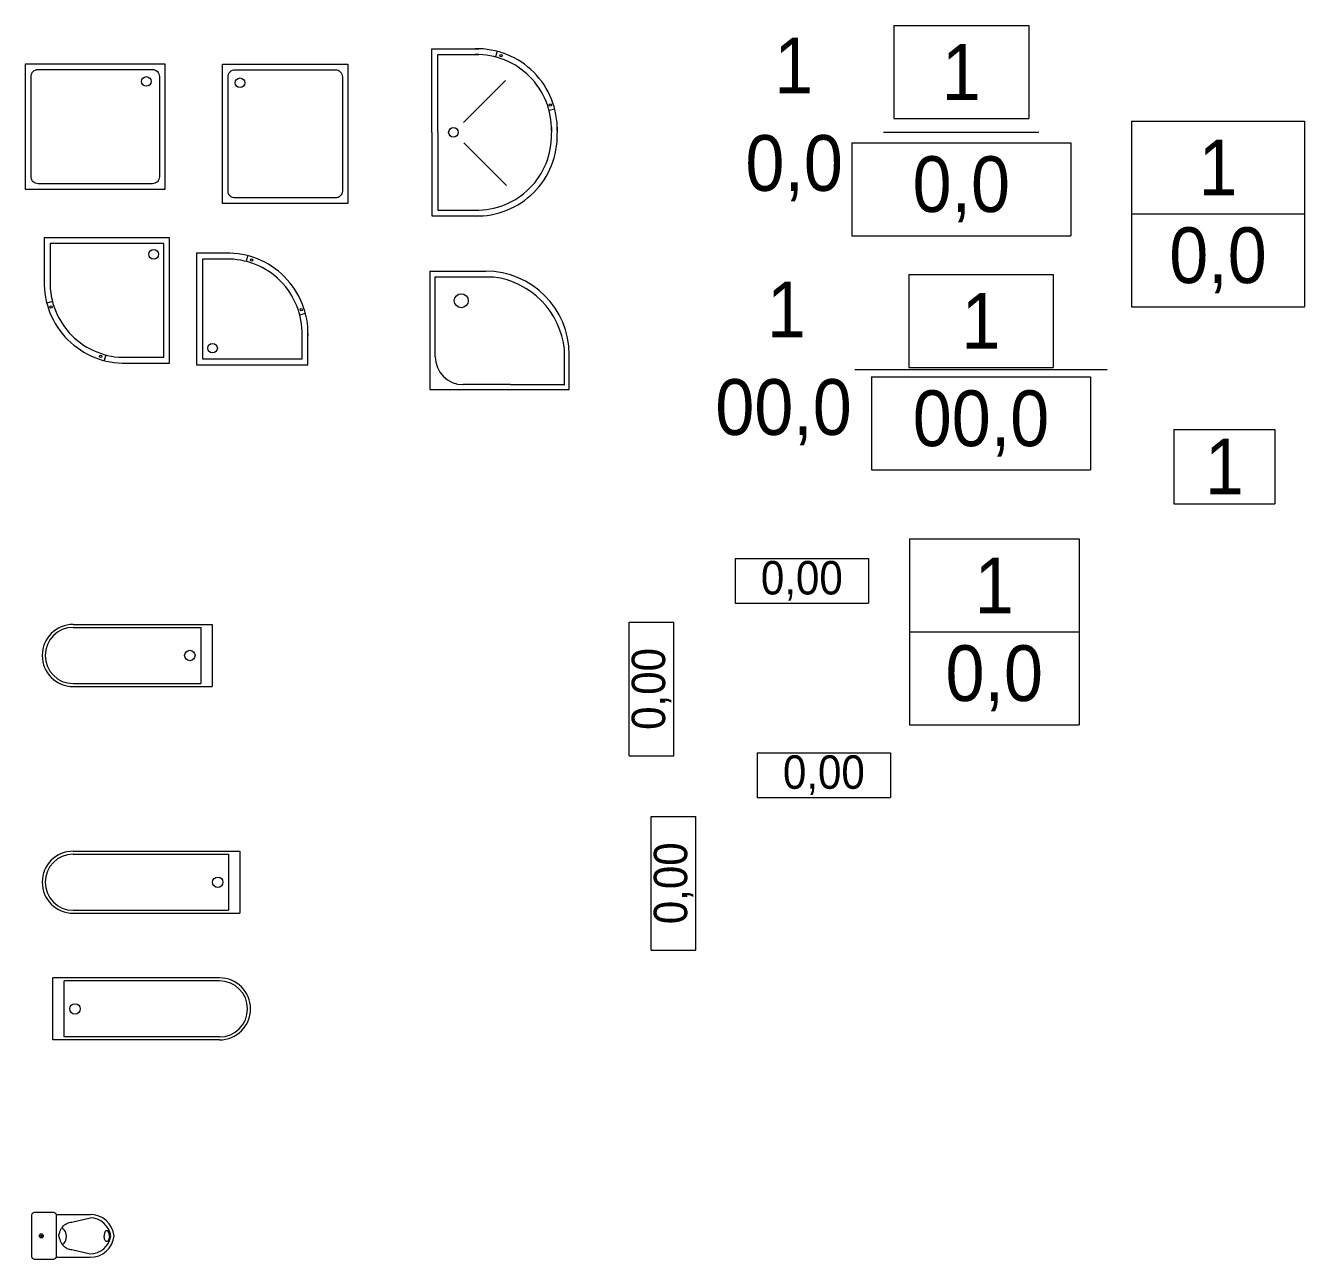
# Model space of a CAD drawing. Header units: millimetres. Extents: x 1384 to 40011, y 2090 to 26416.
# Drawn here: x 30837 to 40011, y 7842 to 16696 of the extents above; entities that cross this region are included whole.
import ezdxf

# ---------------------------------------------------------------- set-up
doc = ezdxf.new("R2010")
doc.units = ezdxf.units.MM
doc.layers.get('Defpoints').update_dxf_attribs({"color": 1})
doc.layers.add('B-SANTECH', color=123, linetype='Continuous')
doc.layers.add('ТОНКИЕ', color=250, linetype='Continuous')
doc.styles.get("Standard").update_dxf_attribs({"font": 'arial.ttf', "width": 0.9, "height": 4.2})

# ---------------------------------------------------------------- blocks, each defined once
blk = doc.blocks.new('ванна')
at = {"lineweight": 9}
for p, q in [((-1195.6, 222.7), (0, 222.7)), ((-1195.6, 201.4), (-81, 201.4)), ((-81, 201.4), (-81, -201.4)), ((0, 222.7), (0, -222.7)), ((-1195.6, -201.4), (-81, -201.4)), ((-1195.6, -222.7), (0, -222.7))]:
    blk.add_line(p, q, dxfattribs=at)
blk.add_circle((-159.2, 0), 37.3, dxfattribs=at)
for radius in [222.7, 201.4]:
    blk.add_arc((-1195.6, 0), radius, 90, 270, dxfattribs=at)
blk = doc.blocks.new('*T10')
at = {"layer": 'Defpoints', "color": 8, "linetype": 'ByBlock', "lineweight": 0, "transparency": 16777216}
for p, q in [((0, 0), (968.3, 0)), ((0, 0), (0, -666.7)), ((968.3, 0), (968.3, -666.7)), ((0, -666.7), (968.3, -666.7))]:
    blk.add_line(p, q, dxfattribs=at)
at = {"color": 0, "lineweight": 30, "transparency": 16777216, "insert": (484.1, -333.3), "char_height": 400, "width": 768.268, "attachment_point": 5}
blk.add_mtext('{\\fArial|b0|i0|c0|p34;1}', dxfattribs=at)
blk = doc.blocks.new('*T11')
at = {"layer": 'Defpoints', "color": 8, "linetype": 'ByBlock', "lineweight": 0, "transparency": 16777216}
for p, q in [((0, 0), (1571.1, 0)), ((0, 0), (0, -666.7)), ((1571.1, 0), (1571.1, -666.7)), ((0, -666.7), (1571.1, -666.7))]:
    blk.add_line(p, q, dxfattribs=at)
at = {"color": 0, "lineweight": 30, "transparency": 16777216, "insert": (785.6, -333.3), "char_height": 400, "width": 1371.133, "attachment_point": 5}
blk.add_mtext('0,0', dxfattribs=at)
blk = doc.blocks.new('*T12')
at = {"layer": 'Defpoints', "color": 8, "linetype": 'ByBlock', "lineweight": 0, "transparency": 16777216}
for p, q in [((0, 0), (1037, 0)), ((0, 0), (0, -666.7)), ((1037, 0), (1037, -666.7)), ((0, -666.7), (1037, -666.7))]:
    blk.add_line(p, q, dxfattribs=at)
at = {"color": 0, "lineweight": 30, "transparency": 16777216, "insert": (518.5, -333.3), "char_height": 400, "width": 836.97, "attachment_point": 5}
blk.add_mtext('1', dxfattribs=at)
blk = doc.blocks.new('*T13')
at = {"layer": 'Defpoints', "color": 8, "linetype": 'ByBlock', "lineweight": 0, "transparency": 16777216}
for p, q in [((0, 0), (1571.1, 0)), ((0, 0), (0, -666.7)), ((1571.1, 0), (1571.1, -666.7)), ((0, -666.7), (1571.1, -666.7))]:
    blk.add_line(p, q, dxfattribs=at)
at = {"color": 0, "lineweight": 30, "transparency": 16777216, "insert": (785.6, -333.3), "char_height": 400, "width": 1371.133, "attachment_point": 5}
blk.add_mtext('00,0', dxfattribs=at)
blk = doc.blocks.new('*T14')
at = {"color": 0, "lineweight": 9, "transparency": 16777216}
blk.add_line((0, -666.7), (1240.1, -666.7), dxfattribs=at)
at = {"layer": 'Defpoints', "color": 8, "linetype": 'ByBlock', "lineweight": 0, "transparency": 16777216}
for p, q in [((0, 0), (1240.1, 0)), ((0, 0), (0, -1333.3)), ((1240.1, 0), (1240.1, -1333.3)), ((0, -1333.3), (1240.1, -1333.3))]:
    blk.add_line(p, q, dxfattribs=at)
at = {"color": 0, "lineweight": 30, "transparency": 16777216, "char_height": 400, "width": 1040.057, "attachment_point": 5}
for s, insert in [('1', (620, -333.3)), ('0,0', (620, -1000))]:
    blk.add_mtext(s, dxfattribs=dict(at, insert=insert))
blk = doc.blocks.new('*T15')
at = {"color": 0, "lineweight": 9, "transparency": 16777216}
blk.add_line((0, -666.7), (1217.2, -666.7), dxfattribs=at)
at = {"layer": 'Defpoints', "color": 8, "linetype": 'ByBlock', "lineweight": 0, "transparency": 16777216}
for p, q in [((0, 0), (1217.2, 0)), ((0, 0), (0, -1333.3)), ((1217.2, 0), (1217.2, -1333.3)), ((0, -1333.3), (1217.2, -1333.3))]:
    blk.add_line(p, q, dxfattribs=at)
at = {"color": 0, "lineweight": 30, "transparency": 16777216, "char_height": 400, "width": 1017.202, "attachment_point": 5}
for s, insert in [('1', (608.6, -333.3)), ('0,0', (608.6, -1000))]:
    blk.add_mtext(s, dxfattribs=dict(at, insert=insert))
blk = doc.blocks.new('*T16')
at = {"layer": 'Defpoints', "color": 8, "linetype": 'ByBlock', "lineweight": 0, "transparency": 16777216}
for p, q in [((0, 0), (725.7, 0)), ((0, 0), (0, -533.3)), ((725.7, 0), (725.7, -533.3)), ((0, -533.3), (725.7, -533.3))]:
    blk.add_line(p, q, dxfattribs=at)
at = {"color": 0, "lineweight": 30, "transparency": 16777216, "insert": (362.9, -266.7), "char_height": 400, "width": 525.738, "attachment_point": 5}
blk.add_mtext('1', dxfattribs=at)
blk = doc.blocks.new('*T17')
at = {"layer": 'Defpoints', "color": 8, "linetype": 'ByBlock', "lineweight": 0, "transparency": 16777216}
for p, q in [((0, 0), (958.4, 0)), ((0, 0), (0, -320)), ((958.4, 0), (958.4, -320)), ((0, -320), (958.4, -320))]:
    blk.add_line(p, q, dxfattribs=at)
at = {"color": 0, "lineweight": 30, "transparency": 16777216, "insert": (479.2, -160), "char_height": 240, "width": 758.425, "attachment_point": 5}
blk.add_mtext('0,00', dxfattribs=at)
blk = doc.blocks.new('*T18')
at = {"layer": 'Defpoints', "color": 8, "linetype": 'ByBlock', "lineweight": 0, "transparency": 16777216}
for p, q in [((0, 0), (0, 958.4)), ((0, 958.4), (320, 958.4)), ((320, 0), (320, 958.4)), ((0, 0), (320, 0))]:
    blk.add_line(p, q, dxfattribs=at)
at = {"color": 0, "lineweight": 30, "transparency": 16777216, "insert": (160, 479.2), "char_height": 240, "width": 758.425, "attachment_point": 5, "rotation": 90}
blk.add_mtext('0,00', dxfattribs=at)
blk = doc.blocks.new('*T19')
at = {"layer": 'Defpoints', "color": 8, "linetype": 'ByBlock', "lineweight": 0, "transparency": 16777216}
for p, q in [((0, 0), (958.4, 0)), ((0, 0), (0, -320)), ((958.4, 0), (958.4, -320)), ((0, -320), (958.4, -320))]:
    blk.add_line(p, q, dxfattribs=at)
at = {"color": 0, "lineweight": 30, "transparency": 16777216, "insert": (479.2, -160), "char_height": 240, "width": 758.425, "attachment_point": 5}
blk.add_mtext('0,00', dxfattribs=at)
blk = doc.blocks.new('*T20')
at = {"layer": 'Defpoints', "color": 8, "linetype": 'ByBlock', "lineweight": 0, "transparency": 16777216}
for p, q in [((0, 0), (0, 958.4)), ((0, 958.4), (320, 958.4)), ((320, 0), (320, 958.4)), ((0, 0), (320, 0))]:
    blk.add_line(p, q, dxfattribs=at)
at = {"color": 0, "lineweight": 30, "transparency": 16777216, "insert": (160, 479.2), "char_height": 240, "width": 758.425, "attachment_point": 5, "rotation": 90}
blk.add_mtext('0,00', dxfattribs=at)

msp = doc.modelspace()

# ---------------------------------------------------------------- linework, layer by layer
at = {"lineweight": 9}
for p, q in [((33977.9, 16001), (34278.6, 16301.7)), ((33981.3, 15854.1), (34286.7, 15548.7)), ((33737.5, 14933.3), (33737.5, 14083.3)), ((33737.5, 14933.3), (34137.5, 14933.3)), ((33775.6, 14549.3), (33775.6, 14891.6)), ((33775.6, 14891.6), (34193.5, 14891.6)), ((33775.6, 14319.6), (33775.6, 14549.3)), ((34702, 14119.6), (34702, 14371.1)), ((34737.5, 14083.3), (34737.5, 14333.3)), ((33737.5, 14083.3), (34737.5, 14083.3)), ((34315, 14119.6), (33975.6, 14119.6)), ((34315, 14119.6), (34704.9, 14119.6)), ((31178.7, 12398.7), (31690.7, 12398.7)), ((31690.7, 12398.7), (32174.3, 12398.7)), ((32174.3, 12398.7), (32174.3, 11953.2)), ((31178.7, 12377.4), (31690.7, 12377.4)), ((31690.7, 12377.4), (32093.3, 12377.4)), ((32093.3, 12377.4), (32093.3, 11974.5)), ((31178.7, 11974.5), (31690.7, 11974.5)), ((31178.7, 11953.2), (31690.7, 11953.2)), ((31690.7, 11974.5), (32093.3, 11974.5)), ((31690.7, 11953.2), (32174.3, 11953.2)), ((31032.1, 9417.3), (31032.1, 9862.7)), ((32227.7, 9862.7), (31032.1, 9862.7)), ((31113.1, 9438.5), (31113.1, 9841.4)), ((32227.7, 9841.4), (31113.1, 9841.4)), ((32227.7, 9417.3), (31032.1, 9417.3)), ((32227.7, 9438.5), (31113.1, 9438.5)), ((31168.4, 8109.7), (31299.6, 8140.1))]:
    msp.add_line(p, q, dxfattribs=at)
at = {"color": 1, "lineweight": 9}
for p, q in [((38107, 15928), (36992.2, 15928)), ((38595.9, 14226.3), (36785.6, 14226.3))]:
    msp.add_line(p, q, dxfattribs=at)
at = {"color": 1, "lineweight": 30, "const_width": 0.09}
for points in [[(35357.8, 16059.7), (36357.8, 16059.7)], [(35205, 14308.4), (36405, 14308.4)]]:
    msp.add_lwpolyline(points, dxfattribs=at)
at = {"lineweight": 9}
for centre, radius in [((33962.5, 14721.5), 50), ((32015.1, 12175.9), 37.3), ((31191.3, 9640), 37.3)]:
    msp.add_circle(centre, radius, dxfattribs=at)
for centre, radius, start, end in [((34137.5, 14333.3), 600, 0, 90), ((34119, 14310.1), 586.2, 5.9689, 82.70299), ((33975.6, 14319.6), 200, 180, 270), ((31178.7, 12175.9), 222.7, 90, 270), ((31178.7, 12175.9), 201.4, 90, 270), ((32227.7, 9640), 222.7, 270, 90), ((32227.7, 9640), 201.4, 270, 90)]:
    msp.add_arc(centre, radius, start, end, dxfattribs=at)
at = {"layer": 'B-SANTECH', "color": 0, "lineweight": 9}
for p, q in [((33751.2, 15929.3), (33751.2, 16529.3)), ((33751.2, 16529.3), (34087.4, 16529.3)), ((33793.4, 15929.3), (33793.4, 16487.1)), ((33793.4, 16487.1), (34087.4, 16487.1)), ((34209.6, 16469.8), (34220.3, 16510.6)), ((34591.8, 16087.6), (34632.6, 16098.3)), ((34609, 15965.5), (34609, 15929.3)), ((34651.2, 15965.5), (34651.2, 15929.3)), ((33751.2, 15929.3), (33751.2, 15329.3)), ((33793.4, 15929.3), (33793.4, 15371.5)), ((34609, 15893), (34609, 15929.3)), ((34651.2, 15893), (34651.2, 15929.3)), ((33751.2, 15329.3), (34087.4, 15329.3)), ((33793.4, 15371.5), (34087.4, 15371.5)), ((31870.4, 15173.1), (30970.4, 15173.1)), ((30970.4, 15173.1), (30970.4, 14836.8)), ((31870.4, 14273.1), (31870.4, 15173.1)), ((31828.2, 15130.9), (31012.6, 15130.9)), ((31012.6, 15130.9), (31012.6, 14836.8)), ((31828.2, 14315.3), (31828.2, 15130.9)), ((32062.8, 15062.4), (32062.8, 14451.7)), ((32131, 15062.4), (32062.8, 15062.4)), ((32299.1, 15062.4), (32131, 15062.4)), ((32105, 15020.2), (32105, 14451.7)), ((32131, 15020.2), (32105, 15020.2)), ((32299.1, 15020.2), (32131, 15020.2)), ((32421.2, 15003), (32431.9, 15043.8)), ((31029.8, 14714.7), (30989, 14704)), ((32803.4, 14620.8), (32844.2, 14631.5)), ((32820.6, 14451.7), (32820.6, 14498.7)), ((32862.8, 14451.7), (32862.8, 14498.7)), ((32062.8, 14451.7), (32062.8, 14262.4)), ((32105, 14451.7), (32105, 14304.6)), ((32820.6, 14304.6), (32820.6, 14451.7)), ((32862.8, 14262.4), (32862.8, 14451.7)), ((31412, 14332.5), (31401.3, 14291.7)), ((31534.1, 14315.3), (31828.2, 14315.3)), ((31534.1, 14273.1), (31870.4, 14273.1)), ((32062.8, 14262.4), (32131, 14262.4)), ((32105, 14304.6), (32131, 14304.6)), ((32131, 14304.6), (32820.6, 14304.6)), ((32131, 14262.4), (32862.8, 14262.4))]:
    msp.add_line(p, q, dxfattribs=at)
for points in [[(31836.7, 16420.5), (31836.7, 15520.5), (30836.7, 15520.5), (30836.7, 16420.5), (31836.7, 16420.5)], [(32249.4, 16418.5), (33149.4, 16418.5), (33149.4, 15418.5), (32249.4, 15418.5), (32249.4, 16418.5)]]:
    msp.add_lwpolyline(points, dxfattribs=at)
for points in [[(31796.7, 16330.5), (31796.7, 15610.5, -0.414214), (31746.7, 15560.5), (30926.7, 15560.5, -0.414214), (30876.7, 15610.5), (30876.7, 16330.5, -0.414214), (30926.7, 16380.5), (31746.7, 16380.5, -0.414214)], [(32339.4, 16378.5), (33059.4, 16378.5, -0.414214), (33109.4, 16328.5), (33109.4, 15508.5, -0.414214), (33059.4, 15458.5), (32339.4, 15458.5, -0.414214), (32289.4, 15508.5), (32289.4, 16328.5, -0.414214)]]:
    msp.add_lwpolyline(points, format="xyb", close=True, dxfattribs=at)
for centre, radius in [((34246.8, 16480.3), 8.32), ((31703.4, 16294.7), 34.5), ((32375.2, 16285.2), 34.5), ((34602.2, 16124.9), 8.32), ((33906.2, 15929.3), 34.5), ((31755.3, 15054.4), 34.5), ((32458.5, 15013.5), 8.32), ((31019.3, 14677.4), 8.32), ((32813.9, 14658.1), 8.32), ((32177.9, 14381.1), 34.5), ((31374.7, 14322), 8.32)]:
    msp.add_circle(centre, radius, dxfattribs=at)
for centre, radius, start, end in [((34074.3, 15952.4), 577, 358.69668, 91.30332), ((34074.3, 15952.4), 534.8, 358.69668, 91.30332), ((34074.3, 15906.1), 577, 268.69668, 1.30332), ((34074.3, 15906.1), 534.8, 268.69668, 1.30332), ((32286, 14485.6), 577, 358.69668, 91.30332), ((32286, 14485.6), 534.8, 358.69668, 91.30332), ((31547.2, 14849.9), 577, 178.69668, 271.30332), ((31547.2, 14849.9), 534.8, 178.69668, 271.30332)]:
    msp.add_arc(centre, radius, start, end, dxfattribs=at)
at = {"layer": 'ТОНКИЕ', "color": 0, "lineweight": 9, "ltscale": 100}
for p, q in [((31056.1, 8165.4), (31299.6, 8165.4)), ((31168.4, 7913.3), (31299.6, 7882.9)), ((31056.1, 7857.6), (31299.6, 7857.6))]:
    msp.add_line(p, q, dxfattribs=at)
msp.add_lwpolyline([(30881.8, 7861.9), (30881.8, 8161.1, -0.414214), (30901.3, 8180.5), (31036.6, 8180.5, -0.414214), (31056.1, 8161.1), (31056.1, 7861.9, -0.414214), (31036.6, 7842.5), (30901.3, 7842.5, -0.414214)], format="xyb", close=True, dxfattribs=at)
for points in [[(31075.4, 8011.5, -0.046371), (31081.5, 8038, -0.088923), (31101.7, 8075.1, -0.104957), (31133.4, 8101.1, -0.120011), (31168.4, 8109.7, -0.120011)], [(31075.4, 8011.5, 0.046371), (31081.5, 7985, 0.088923), (31101.7, 7947.9, 0.104957), (31133.4, 7921.9, 0.120011), (31168.4, 7913.3, 0.120011)], [(31438.2, 8010.3, 0.049911), (31436.7, 8026.1, 0.063732), (31432.7, 8037.8, 0.103622), (31425.7, 8046.9, 0.177768), (31419.3, 8049.2, 0.177768), (31412.9, 8046.9, 0.103622), (31405.8, 8037.8, 0.063732), (31401.9, 8026.1, 0.049911), (31400.3, 8010.3, 0.049911)], [(31438.2, 8010.3, -0.049911), (31436.7, 7994.6, -0.063732), (31432.7, 7982.8, -0.103622), (31425.7, 7973.8, -0.177768), (31419.3, 7971.5, -0.177768), (31412.9, 7973.8, -0.103622), (31405.8, 7982.8, -0.063732), (31401.9, 7994.6, -0.049911), (31400.3, 8010.3, -0.049911)]]:
    msp.add_lwpolyline(points, format="xyb", dxfattribs=at)
for radius in [14.6, 4.86]:
    msp.add_circle((30949.2, 8011.5), radius, dxfattribs=at)
for centre, radius, start, end in [((31299.6, 7990.7), 174.7, 6.83625, 90), ((31299.6, 7990.7), 149.4, 8.00336, 90), ((31056.1, 8008.6), 74.1, 359.09591, 51.98981), ((31056.1, 8006.2), 74.1, 308.01019, 0.90409), ((31299.6, 8032.3), 149.4, 270, 351.99664), ((31299.6, 8032.3), 174.7, 270, 353.16375)]:
    msp.add_arc(centre, radius, start, end, dxfattribs=at)

# ---------------------------------------------------------------- block references
for name, p in [('*T10', (37065.5, 16695.6)), ('*T14', (38771.1, 16010.8)), ('*T11', (36764, 15853.9)), ('*T12', (37172.2, 14909.5)), ('*T13', (36905.2, 14174.1)), ('*T16', (39074.2, 13798.1)), ('*T15', (37177.3, 13011.9)), ('*T17', (35926.3, 12871.4)), ('*T18', (35167.6, 11456.6)), ('*T19', (36084.4, 11477.1)), ('*T20', (35325.7, 10062.3))]:
    msp.add_blockref(name, p)
at = {"lineweight": 9}
msp.add_blockref('ванна', (32374.3, 10548.9), dxfattribs=at)

# ---------------------------------------------------------------- texts
at = {"color": 1, "lineweight": 30, "width": 0.9}
for s, p in [('1', (36207.8, 16209.7)), ('0,0', (36000.8, 15509.7)), ('1', (36155, 14458.4)), ('00,0', (35785, 13758.4))]:
    msp.add_text(s, height=400, dxfattribs=at).set_placement(p)

doc.saveas('drawing.dxf')
